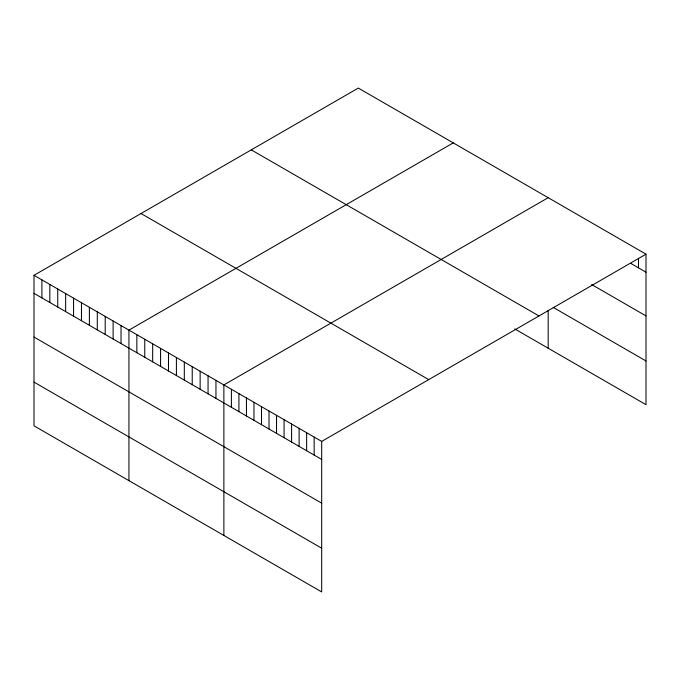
<?xml version="1.0" encoding="UTF-8"?>
<svg xmlns="http://www.w3.org/2000/svg" width="680" height="680" viewBox="0 0 680 680"><rect width="100%" height="100%" fill="white"/><g stroke="black" fill="none" stroke-linecap="round" stroke-linejoin="round"><path stroke-width="1.02" d="M34 275.315L321.691 441.405L321.691 591.932L34 425.833L34 275.315L358.309 88.069L646 254.167L646 404.685L514.785 328.933M453.245 142.885L128.936 330.123L128.936 480.649M548.182 197.693L223.873 384.931L223.873 535.457M321.691 441.405L646 254.167M630.955 263.491L646 272.178M591.659 284.537L646 315.911M553.206 307.385L646 360.961M251.285 149.863L538.976 315.953M141.023 213.52L428.714 379.618M34 293.326L321.691 459.425M34 337.05L321.691 503.149M34 382.109L321.691 548.199M638.477 258.298L638.477 267.835M548.182 310.318L548.182 348.219M314.16 437.062L314.16 455.081M306.637 432.718L306.637 450.729M299.115 428.375L299.115 446.386M291.593 424.031L291.593 442.042M284.07 419.688L284.07 437.699M276.539 415.344L276.539 433.355M269.017 411L269.017 429.012M261.494 406.657L261.494 424.668M253.972 402.313L253.972 420.325M246.449 397.962L246.449 415.981M238.918 393.618L238.918 411.638M231.395 389.274L231.395 407.295M215.959 380.366L215.959 398.378M208.054 375.802L208.054 393.813M200.141 371.229L200.141 389.249M192.227 366.664L192.227 384.676M184.314 362.091L184.314 380.111M176.409 357.527L176.409 375.547M168.495 352.962L168.495 370.974M160.582 348.389L160.582 366.409M152.668 343.825L152.668 361.837M144.763 339.26L144.763 357.272M136.85 334.688L136.85 352.707M121.023 325.558L121.023 343.57M113.118 320.986L113.118 339.005M105.204 316.421L105.204 334.433M97.291 311.848L97.291 329.868M89.377 307.284L89.377 325.303M81.472 302.719L81.472 320.731M73.559 298.146L73.559 316.166M65.645 293.582L65.645 311.593M57.732 289.017L57.732 307.028M49.827 284.444L49.827 302.464M41.913 279.879L41.913 297.891"/></g></svg>
